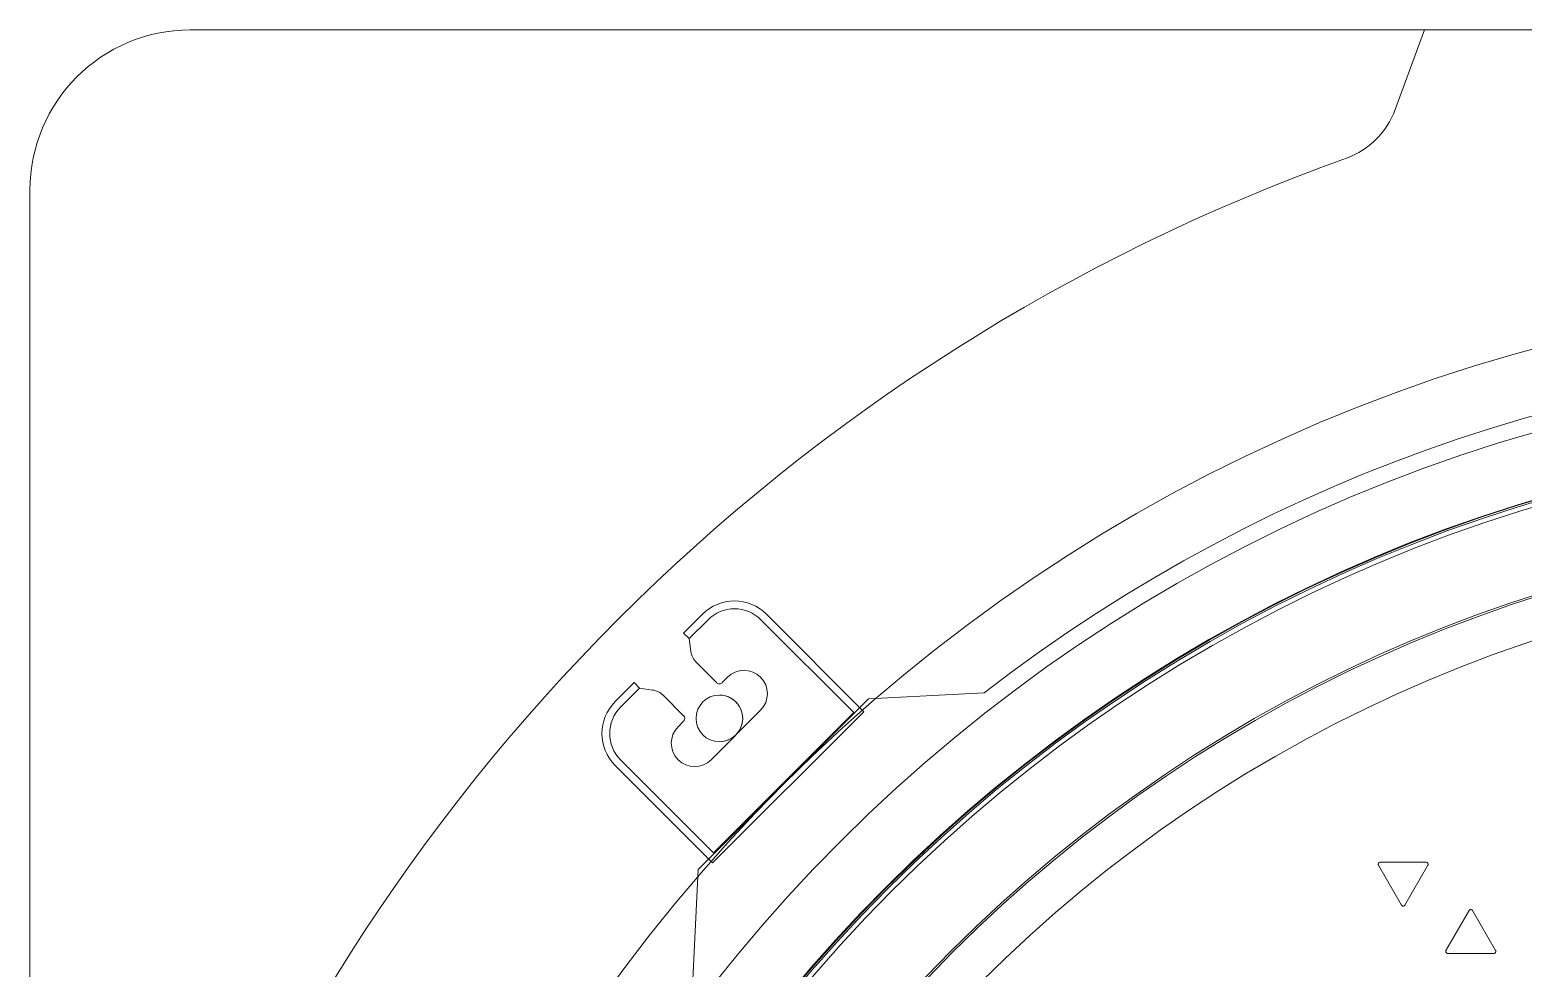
# Model space of a CAD drawing. Header units: millimetres. Extents: x 177 to 25619, y -4018 to 1995.
# Drawn here: x 3483.9 to 3867.9, y -1557.4 to -1316.2 of the extents above; entities that cross this region are included whole.
import ezdxf

# ---------------------------------------------------------------- set-up
doc = ezdxf.new("R2010")
doc.units = ezdxf.units.MM
doc.layers.add('A-ELEC-MECH-EQUIP', color=7, linetype='Continuous', lineweight=5)
doc.layers.add('CASSETTE UNIT 4.5 TR', color=7, linetype='Continuous', lineweight=9)

# ---------------------------------------------------------------- blocks, each defined once
blk = doc.blocks.new('CAN_MC-MCH_Cassette Indoor Unit2 - 2_0 TR-1113041-CONCOURSE LEVEL  VAC LAYOUT SHEET 2 OF 2')
at = {"layer": 'A-ELEC-MECH-EQUIP', "color": 6, "true_color": 0xff00ff}
for p, q in [((459.14, 500.36), (-460.23, 500.36)), ((-460.23, 500.36), (459.14, 500.36)), ((500.38, -459.14), (500.38, 459.13)), ((500.38, 459.13), (500.38, -459.14)), ((311.28, 349.88), (286.22, 324.82)), ((286.22, 324.82), (311.28, 349.88)), ((332.57, 345), (327.69, 349.88)), ((327.69, 349.88), (332.57, 345)), ((312.7, 348.47), (288.83, 324.6)), ((288.83, 324.6), (312.7, 348.47)), ((331.15, 343.59), (326.27, 348.47)), ((326.27, 348.47), (331.15, 343.59)), ((330.68, 340.29), (331.15, 343.59)), ((330.68, 340.29), (331.15, 343.59)), ((331.15, 343.59), (332.57, 345)), ((332.57, 345), (331.15, 343.59)), ((331.15, 343.59), (331.15, 343.59)), ((331.15, 343.59), (331.15, 343.59)), ((332.57, 345), (332.57, 345)), ((324.08, 332.28), (329.27, 337.46)), ((324.08, 332.28), (329.27, 337.46)), ((284.56, 328.57), (247.21, 330.36)), ((247.21, 330.36), (284.56, 328.57)), ((321.25, 333.69), (322.67, 332.28)), ((321.25, 333.69), (322.67, 332.28)), ((343.88, 330.86), (340.58, 330.39)), ((343.88, 330.86), (340.58, 330.39)), ((345.3, 332.28), (343.88, 330.86)), ((343.88, 330.86), (345.3, 332.28)), ((348.76, 325.98), (343.88, 330.86)), ((343.88, 330.86), (343.88, 330.86)), ((343.88, 330.86), (343.88, 330.86)), ((343.88, 330.86), (348.76, 325.98)), ((350.18, 327.4), (345.3, 332.28)), ((345.3, 332.28), (350.18, 327.4)), ((345.3, 332.28), (345.3, 332.28)), ((328.43, 284.7), (284.56, 328.57)), ((284.56, 328.57), (328.43, 284.7)), ((284.56, 328.57), (284.56, 328.57)), ((337.75, 328.98), (332.57, 323.79)), ((337.75, 328.98), (332.57, 323.79)), ((286.22, 324.82), (325.11, 285.92)), ((325.11, 285.92), (286.22, 324.82)), ((286.22, 324.82), (286.22, 324.82)), ((288.83, 324.6), (324.89, 288.53)), ((324.89, 288.53), (288.83, 324.6)), ((288.83, 324.6), (288.83, 324.6)), ((325.5, 312.48), (312.77, 325.2)), ((325.5, 312.48), (312.77, 325.2)), ((332.57, 322.38), (333.98, 320.96)), ((332.57, 322.38), (333.98, 320.96)), ((324.89, 288.53), (348.76, 312.41)), ((348.76, 312.41), (324.89, 288.53)), ((325.11, 285.92), (350.18, 310.99)), ((350.18, 310.99), (325.11, 285.92)), ((324.89, 288.53), (324.89, 288.53)), ((325.11, 285.92), (325.11, 285.92)), ((329.98, 254.97), (328.43, 284.7)), ((328.43, 284.7), (329.98, 254.97)), ((328.43, 284.7), (328.43, 284.7)), ((329.98, 254.97), (329.98, 254.97)), ((285.62, 153.61), (275.36, 147.69)), ((275.36, 147.69), (285.62, 153.61)), ((286.39, 141.32), (286.39, 153.17)), ((286.39, 153.17), (286.39, 141.32)), ((275.36, 146.82), (285.64, 140.88)), ((285.64, 140.88), (275.36, 146.82)), ((479.89, 149.32), (500.38, 141.75)), ((285.64, 140.88), (285.64, 140.88)), ((500.38, 141.75), (500.38, 141.75)), ((262.97, 135.79), (262.97, 123.94)), ((262.97, 123.94), (262.97, 135.79)), ((273.99, 130.29), (263.71, 136.23)), ((263.71, 136.23), (273.99, 130.29)), ((263.71, 136.23), (263.71, 136.23)), ((263.73, 123.5), (273.99, 129.41)), ((273.99, 129.41), (263.73, 123.5))]:
    blk.add_line(p, q, dxfattribs=at)
for centre, radius, start, end in [((459.14, 459.13), 41.23, 0, 90), ((459.14, 459.13), 41.23, 0, 90), ((-7.67, -7.67), 504.4, 19.6318, 70.3682), ((0, 0), 433.5, 360, 180), ((0, 0), 412.75, 0, 180), ((0, 0), 396.14, 360, 180), ((0, 0), 395.97, 360, 180), ((0, 0), 395.57, 360, 180), ((0, 0), 394.39, 360, 180), ((0, 0), 372.71, 0, 180), ((0, 0), 372.2, 360, 180), ((0, 0), 361.63, 0, 180), ((319.49, 341.68), 11.6, 45, 135), ((319.49, 341.68), 11.6, 45, 135), ((319.49, 341.68), 9.6, 45, 135), ((319.49, 341.68), 9.6, 45, 135), ((325.73, 341), 5, 315, 351.8699), ((325.73, 341), 5, 315, 351.8699), ((317.01, 329.45), 6, 45, 225), ((317.01, 329.45), 6, 45, 225), ((323.38, 332.98), 1, 225, 315), ((323.38, 332.98), 1, 225, 315), ((341.29, 325.44), 5, 98.1301, 135), ((341.29, 325.44), 5, 98.1301, 135), ((323.38, 323.08), 6, 0, 180), ((323.38, 323.08), 6, 0, 180), ((341.97, 319.19), 11.6, 315, 45), ((341.97, 319.19), 11.6, 315, 45), ((323.38, 323.08), 6, 180, 360), ((323.38, 323.08), 6, 180, 0), ((333.27, 323.08), 1, 135, 225), ((333.27, 323.08), 1, 135, 225), ((341.97, 319.19), 9.6, 315, 45), ((341.97, 319.19), 9.6, 315, 45), ((329.74, 316.72), 6, 225, 45), ((329.74, 316.72), 6, 225, 45), ((0, 0), 417.01, 322.3479, 37.6931), ((0, 0), 417.01, 322.3479, 37.6931), ((487.21, 169.11), 21.11, 200.2752, 249.7248), ((285.88, 153.17), 0.509, 0, 119.9708), ((275.61, 147.26), 0.505, 119.9708, 240), ((285.89, 141.32), 0.499, 240.8062, 0), ((263.47, 135.79), 0.499, 60.8062, 180), ((273.74, 129.85), 0.505, 299.9708, 60), ((263.48, 123.94), 0.509, 180, 299.9708)]:
    blk.add_arc(centre, radius, start, end, dxfattribs=at)
for points in [[(286.39, 153.17), (286.39, 153.26), (286.34, 153.44), (286.14, 153.63), (285.88, 153.7), (285.7, 153.66), (285.62, 153.61)], [(275.36, 147.69), (275.29, 147.65), (275.16, 147.52), (275.09, 147.26), (275.16, 146.99), (275.29, 146.86), (275.36, 146.82)], [(285.64, 140.88), (285.72, 140.84), (285.89, 140.8), (286.15, 140.87), (286.34, 141.06), (286.39, 141.23), (286.39, 141.32)], [(263.71, 136.23), (263.64, 136.27), (263.46, 136.31), (263.2, 136.24), (263.01, 136.05), (262.97, 135.88), (262.97, 135.79)], [(273.99, 129.41), (274.07, 129.46), (274.2, 129.58), (274.27, 129.85), (274.2, 130.11), (274.07, 130.24), (273.99, 130.29)], [(262.97, 123.94), (262.97, 123.85), (263.02, 123.67), (263.21, 123.48), (263.48, 123.4), (263.66, 123.45), (263.73, 123.5)]]:
    blk.add_open_spline(points, degree=3, dxfattribs=at)

msp = doc.modelspace()

# ---------------------------------------------------------------- block references
at = {"layer": 'CASSETTE UNIT 4.5 TR', "color": 6, "true_color": 0xff00ff, "rotation": 89.99855954599118}
msp.add_blockref('CAN_MC-MCH_Cassette Indoor Unit2 - 2_0 TR-1113041-CONCOURSE LEVEL  VAC LAYOUT SHEET 2 OF 2', (3984.31, -1816.57), dxfattribs=at)

doc.saveas('drawing.dxf')
